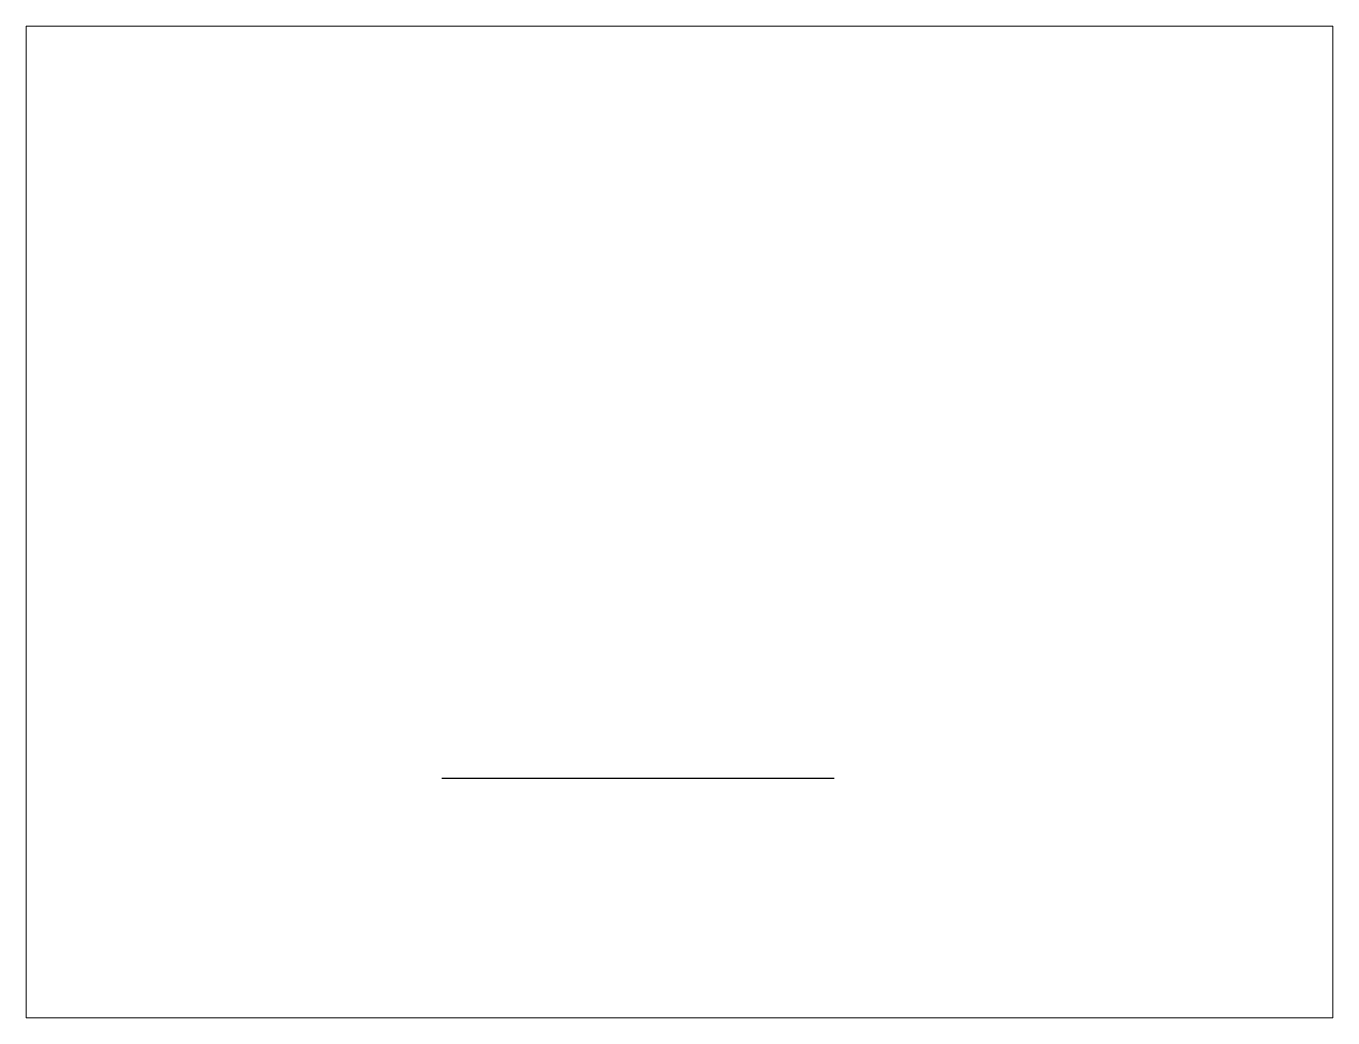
# Paper-space layout '배치1' of a CAD drawing. Header units: millimetres. Extents: x 26 to 231, y 20 to 176.
# The model-space entities are those that its viewports show. They can reach past a viewport. Long polylines and large blocks are cut down to what shows.
import ezdxf

# ---------------------------------------------------------------- set-up
doc = ezdxf.new("R2010")
doc.units = ezdxf.units.MM
doc.header["$LTSCALE"] = 30

msp = doc.modelspace()

# ---------------------------------------------------------------- linework, layer by layer
msp.add_line((1981.6, 1568.4), (4151.6, 1568.4))

psp = doc.layouts.new('배치1')

# ---------------------------------------------------------------- viewports
at = {"layer": '0'}
psp.add_viewport(center=(128.5, 97.5), size=(205.6, 156), view_center_point=(3296.36, 2986.17), view_height=5487.9391, dxfattribs=at)

doc.saveas('drawing.dxf')
